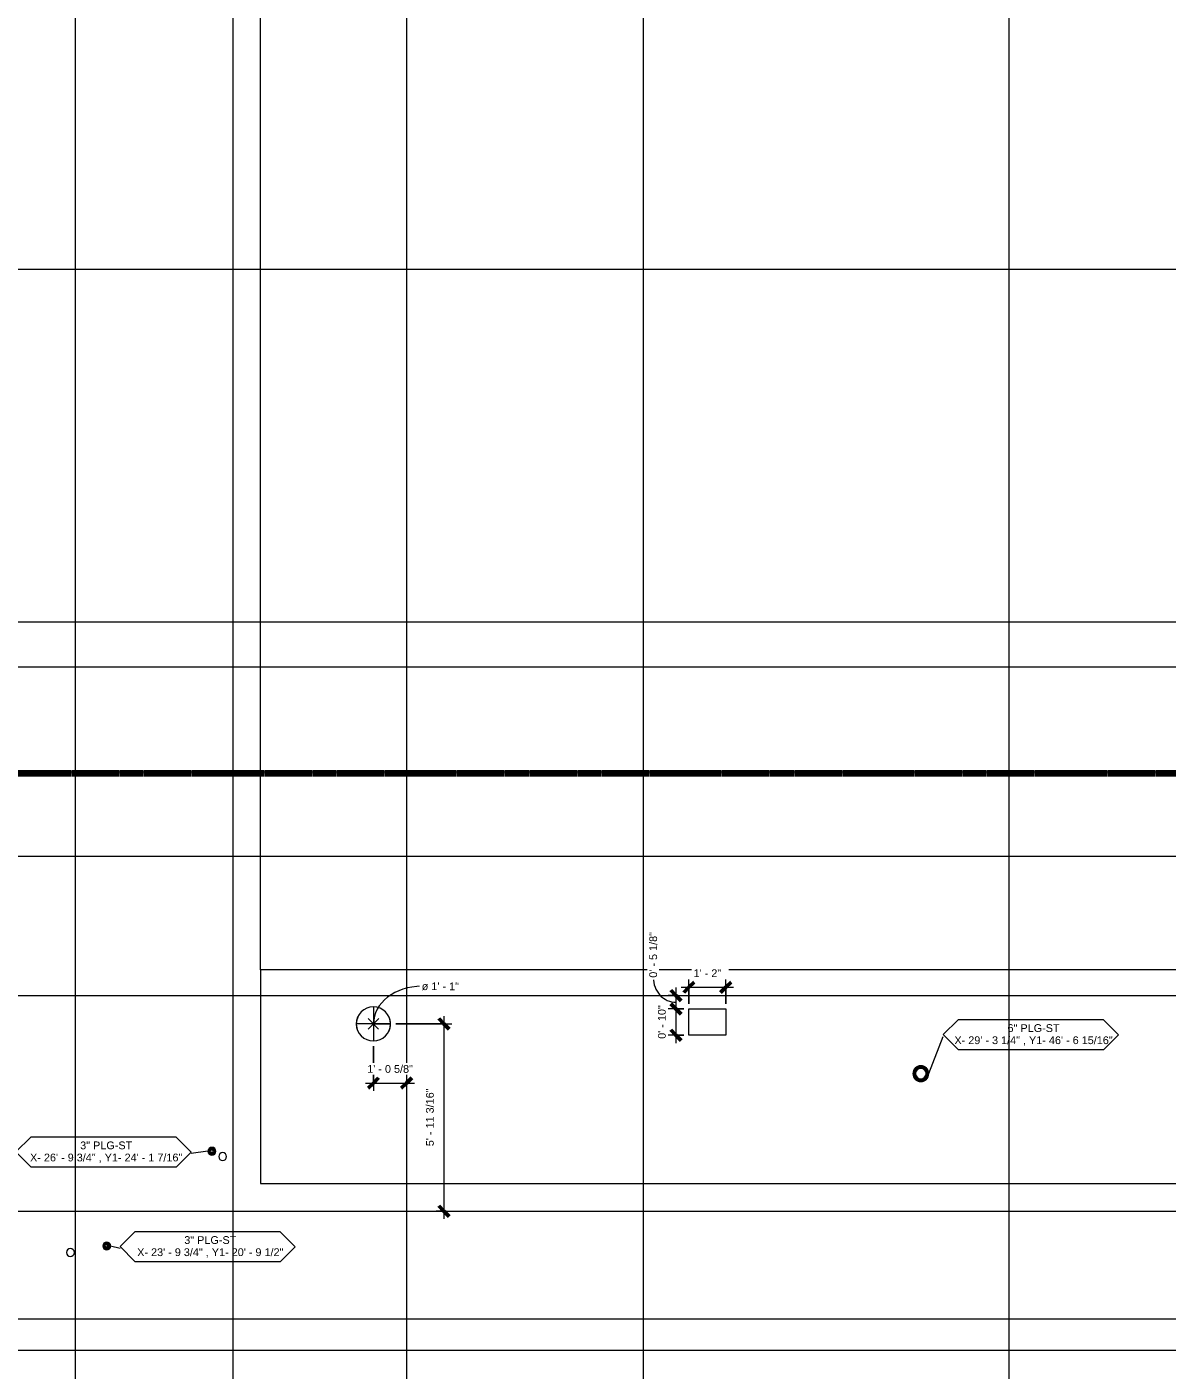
# Model space of a CAD drawing. Header units: inches. Extents: x -3670 to 241, y -250 to 1795.
# Drawn here: x -2814 to -2381, y 545 to 1055 of the extents above; entities that cross this region are included whole.
import ezdxf

# ---------------------------------------------------------------- set-up
doc = ezdxf.new("R2010")
doc.units = ezdxf.units.IN
doc.header["$MEASUREMENT"] = 0
doc.linetypes.add('Dash', pattern=[0.25, 0.125, -0.125])
for name, color, linetype, lineweight in [('A-ANNO-DIMS', 211, 'Continuous', 9), ('A-ANNO-DIMS-32', 211, 'Continuous', 9), ('A-ANNO-MATC', 214, 'Dash', 140), ('A-DETL', 90, 'Continuous', 9), ('A-DETL-MBND', 5, 'Continuous', 9), ('A-FLOR', 252, 'Continuous', 18), ('A-GENM', 13, 'Continuous', 9), ('A-GENM-IDEN', 13, 'Continuous', 9), ('A-ROOF', 132, 'Continuous', 18), ('S-GRID', 1, 'Continuous', 9)]:
    doc.layers.add(name, color=color, linetype=linetype, lineweight=lineweight)
doc.styles.add('Arial_1', font='arial.ttf', dxfattribs={"height": 2.950599})
doc.dimstyles.new('Diameter', dxfattribs={"dimscale": 12, "dimtxt": 3, "dimasz": 0, "dimexe": 0.25, "dimexo": 0, "dimgap": 0.166667, "dimtad": 1, "dimjust": 3, "dimdec": 4, "dimrnd": 0.0625, "dimzin": 1, "dimdsep": 46, "dimlunit": 4, "dimtxsty": 'Arial_1', "dimblk1": 'NONE', "dimblk2": 'NONE', "dimsah": 1, "dimcen": 0.09, "dimadec": 0, "dimazin": 0, "dimtfac": 1, "dimtdec": 4, "dimtix": 1, "dimtmove": 0, "dimatfit": 2, "dimfxl": 1, "dimtvp": 1, "dimtfill": 1, "dimfrac": 2, "dimtolj": 1, "dimtzin": 0, "dimarcsym": 2})
doc.dimstyles.new('Linear_-_3_32__QAQC', dxfattribs={"dimscale": 12, "dimtxt": 3, "dimasz": 0.333333, "dimexe": 0.25, "dimexo": 0.166667, "dimgap": 0.25, "dimtad": 1, "dimdec": 4, "dimrnd": 0.0625, "dimzin": 1, "dimdsep": 46, "dimlunit": 4, "dimtxsty": 'Arial_1', "dimblk1": 'OBLIQUE', "dimblk2": 'OBLIQUE', "dimsah": 1, "dimcen": 0.09, "dimdle": 0.25, "dimadec": 0, "dimazin": 0, "dimtfac": 1, "dimtdec": 4, "dimtix": 1, "dimtmove": 0, "dimatfit": 3, "dimfxl": 1, "dimtvp": 1, "dimtfill": 1, "dimfrac": 2, "dimtolj": 1, "dimtzin": 0, "dimarcsym": 2})
doc.dimstyles.new('Linear_-_3_32__QAQC_2', dxfattribs={"dimscale": 12, "dimtxt": 3, "dimasz": 0.333333, "dimexe": 0.25, "dimexo": 0.166667, "dimgap": 0.25, "dimtad": 1, "dimdec": 4, "dimrnd": 0.0625, "dimzin": 1, "dimdsep": 46, "dimlunit": 4, "dimtxsty": 'Arial_1', "dimblk1": 'OBLIQUE', "dimblk2": 'OBLIQUE', "dimsah": 1, "dimcen": 0.09, "dimdle": 0.25, "dimadec": 0, "dimazin": 0, "dimtfac": 1, "dimtdec": 4, "dimtix": 1, "dimtmove": 1, "dimatfit": 3, "dimfxl": 1, "dimtvp": 1, "dimtfill": 1, "dimfrac": 2, "dimtolj": 1, "dimtzin": 0, "dimarcsym": 2})

# ---------------------------------------------------------------- blocks, each defined once
blk = doc.blocks.new('TBC_Round Sleeve - Floor or Wall - TBC_Round Sleeve - Floor or Wall-1542573-01 - SECOND LEVEL - PENENTRATIONS')
at = {"layer": 'A-DETL-MBND'}
h = blk.add_hatch(color=256, dxfattribs=at)
h.paths.add_polyline_path([(-1.5, 0), (-1.45, -0.39), (-1.3, -0.75), (-1.06, -1.06), (-0.75, -1.3), (-0.39, -1.45), (0, -1.5), (0.39, -1.45), (0.75, -1.3), (1.06, -1.06), (1.3, -0.75), (1.45, -0.39), (1.5, 0), (1.45, 0.39), (1.3, 0.75), (1.06, 1.06), (0.75, 1.3), (0.39, 1.45), (0, 1.5), (-0.39, 1.45), (-0.75, 1.3), (-1.06, 1.06), (-1.3, 0.75), (-1.45, 0.39)], flags=0)
h.paths.add_polyline_path([(-0.5, 0), (-0.48, 0.13), (-0.43, 0.25), (-0.35, 0.35), (-0.25, 0.43), (-0.13, 0.48), (0, 0.5), (0.13, 0.48), (0.25, 0.43), (0.35, 0.35), (0.43, 0.25), (0.48, 0.13), (0.5, 0), (0.48, -0.13), (0.43, -0.25), (0.35, -0.35), (0.25, -0.43), (0.13, -0.48), (0, -0.5), (-0.13, -0.48), (-0.25, -0.43), (-0.35, -0.35), (-0.43, -0.25), (-0.48, -0.13)], flags=0)
for radius, start, end in [(1.5, 360, 180), (0.5, 0, 180), (1.5, 180, 360), (0.5, 180, 0)]:
    blk.add_arc((0, 0), radius, start, end, dxfattribs=at)
blk = doc.blocks.new('TBC_Round Sleeve - Floor or Wall - TBC_Round Sleeve - Floor or Wall-1542583-01 - SECOND LEVEL - PENENTRATIONS')
at = {"layer": 'A-GENM'}
h = blk.add_hatch(color=256, dxfattribs=at)
h.paths.add_polyline_path([(-3, 0), (-2.77, -1.15), (-2.12, -2.12), (-1.15, -2.77), (0, -3), (1.15, -2.77), (2.12, -2.12), (2.77, -1.15), (3, 0), (2.77, 1.15), (2.12, 2.12), (1.15, 2.77), (0, 3), (-1.15, 2.77), (-2.12, 2.12), (-2.77, 1.15)], flags=0)
h.paths.add_polyline_path([(-2, 0), (-1.8, 0.87), (-1.25, 1.56), (-0.45, 1.95), (0.45, 1.95), (1.25, 1.56), (1.8, 0.87), (2, 0), (1.8, -0.87), (1.25, -1.56), (0.45, -1.95), (-0.45, -1.95), (-1.25, -1.56), (-1.8, -0.87)], flags=0)
for radius, start, end in [(3, 360, 180), (2, 0, 180), (3, 180, 360), (2, 180, 0)]:
    blk.add_arc((0, 0), radius, start, end, dxfattribs=at)
blk = doc.blocks.new('TBC_Sleeve Element Tag_v2 - Sleeves Located-1541821-01 - SECOND LEVEL - PENENTRATIONS')
at = {"layer": 'A-GENM-IDEN'}
for p, q in [((-0.423, 0.029), (-0.6, -0.148)), ((1.303, 0.029), (-0.423, 0.029)), ((1.482, -0.15), (1.303, 0.029)), ((-0.6, -0.148), (-0.423, -0.325)), ((1.307, -0.325), (1.482, -0.15)), ((-0.423, -0.325), (1.307, -0.325))]:
    blk.add_line(p, q, dxfattribs=at)
blk = doc.blocks.new('DIMBLOCK5-01 - SECOND LEVEL - PENENTRATIONS')
at = {"layer": 'A-ANNO-DIMS-32', "transparency": 16777216}
for p, q in [((-2682.61, 676.19), (-2689.11, 676.22)), ((-2680.6, 678.18), (-2684.62, 674.2)), ((-2680.62, 674.18), (-2684.6, 678.2)), ((-2682.61, 676.19), (-2676.11, 676.15))]:
    blk.add_line(p, q, dxfattribs=at)
for start, end in [(153.2637, 206.1521), (333.2637, 26.1521)]:
    blk.add_arc((-2682.61, 676.19), 6.5, start, end, dxfattribs=at)
blk.add_ellipse((-2664.32, 676.09), major_axis=(-18.29, 0.09), ratio=0.786651, start_param=4.712389, end_param=6.283185, dxfattribs=at)
at = {"layer": 'A-ANNO-DIMS-32', "color": 0, "transparency": 16777216, "insert": (-2664.24, 692), "char_height": 2.951, "width": 16.9477, "attachment_point": 1, "rotation": 359.7079, "line_spacing_factor": 0.938532, "style": 'Arial_1', "bg_fill": 3, "box_fill_scale": 1.25, "bg_fill_color": 0, "bg_fill_transparency": 0}
blk.add_mtext('ø 1\' - 1"', dxfattribs=at)
blk = doc.blocks.new('_None')
blk = doc.blocks.new('DIMBLOCK6-01 - SECOND LEVEL - PENENTRATIONS')
at = {"layer": 'A-ANNO-DIMS-32', "transparency": 16777216}
for p, q in [((-2565.65, 690.12), (-2545.65, 690.12)), ((-2562.65, 683.88), (-2562.65, 693.12)), ((-2562.65, 690.12), (-2562.65, 683.88)), ((-2548.65, 683.88), (-2548.65, 693.12)), ((-2548.65, 690.12), (-2548.65, 683.88))]:
    blk.add_line(p, q, dxfattribs=at)
at = {"layer": 'A-ANNO-DIMS-32', "lineweight": 50, "transparency": 16777216}
for p, q in [((-2562.65, 690.12), (-2564.65, 688.12)), ((-2562.65, 690.12), (-2560.65, 692.12)), ((-2548.65, 690.12), (-2550.65, 688.12)), ((-2548.65, 690.12), (-2546.65, 692.12))]:
    blk.add_line(p, q, dxfattribs=at)
at = {"layer": 'A-ANNO-DIMS-32', "color": 0, "transparency": 16777216, "insert": (-2560.88, 696.94), "char_height": 2.951, "width": 12.5723, "attachment_point": 1, "line_spacing_factor": 0.938532, "style": 'Arial_1', "bg_fill": 3, "box_fill_scale": 1.25, "bg_fill_color": 0, "bg_fill_transparency": 0}
blk.add_mtext('1\' - 2"', dxfattribs=at)
blk = doc.blocks.new('_Oblique')
at = {"color": 0, "linetype": 'ByBlock', "lineweight": -2}
blk.add_line((-0.5, -0.5), (0.5, 0.5), dxfattribs=at)
blk = doc.blocks.new('DIMBLOCK7-01 - SECOND LEVEL - PENENTRATIONS')
at = {"layer": 'A-ANNO-DIMS-32', "transparency": 16777216}
for p, q in [((-2567.59, 684.88), (-2567.59, 668.88)), ((-2564.65, 681.88), (-2570.59, 681.88)), ((-2567.59, 681.88), (-2564.65, 681.88)), ((-2564.65, 671.88), (-2570.59, 671.88)), ((-2567.59, 671.88), (-2564.65, 671.88))]:
    blk.add_line(p, q, dxfattribs=at)
at = {"layer": 'A-ANNO-DIMS-32', "lineweight": 50, "transparency": 16777216}
for p, q in [((-2567.59, 681.88), (-2569.59, 683.88)), ((-2567.59, 681.88), (-2565.59, 679.88)), ((-2567.59, 671.88), (-2569.59, 673.88)), ((-2567.59, 671.88), (-2565.59, 669.88))]:
    blk.add_line(p, q, dxfattribs=at)
at = {"layer": 'A-ANNO-DIMS-32', "color": 0, "transparency": 16777216, "insert": (-2574.42, 670.51), "char_height": 2.951, "width": 15.2862, "attachment_point": 1, "rotation": 90, "line_spacing_factor": 0.938532, "style": 'Arial_1', "bg_fill": 3, "box_fill_scale": 1.25, "bg_fill_color": 0, "bg_fill_transparency": 0}
blk.add_mtext('0\' - 10"', dxfattribs=at)
blk = doc.blocks.new('DIMBLOCK31-01 - SECOND LEVEL - PENENTRATIONS')
at = {"layer": 'A-ANNO-DIMS-32', "transparency": 16777216}
for p, q in [((-2567.59, 690), (-2567.59, 678.88)), ((-2566.77, 687), (-2570.59, 687)), ((-2567.59, 687), (-2566.77, 687)), ((-2564.65, 681.88), (-2570.59, 681.88)), ((-2567.59, 681.88), (-2564.65, 681.88))]:
    blk.add_line(p, q, dxfattribs=at)
at = {"layer": 'A-ANNO-DIMS-32', "lineweight": 50, "transparency": 16777216}
for p, q in [((-2567.59, 687), (-2569.59, 689)), ((-2567.59, 687), (-2565.59, 685)), ((-2567.59, 681.88), (-2569.59, 683.88)), ((-2567.59, 681.88), (-2565.59, 679.88))]:
    blk.add_line(p, q, dxfattribs=at)
at = {"layer": 'A-ANNO-DIMS-32', "transparency": 16777216}
blk.add_ellipse((-2567.59, 693.75), major_axis=(0, 9.31), ratio=0.923685, start_param=1.570796, end_param=3.141593, dxfattribs=at)
at = {"layer": 'A-ANNO-DIMS-32', "color": 0, "transparency": 16777216, "insert": (-2577.71, 693.75), "char_height": 2.9506, "width": 20.7692, "attachment_point": 1, "rotation": 90, "line_spacing_factor": 0.938532, "style": 'Arial_1', "bg_fill": 3, "box_fill_scale": 1.25, "bg_fill_color": 0, "bg_fill_transparency": 0}
blk.add_mtext('0\' - 5 1/8"', dxfattribs=at)
blk = doc.blocks.new('DIMBLOCK240-01 - SECOND LEVEL - PENENTRATIONS')
at = {"layer": 'A-ANNO-DIMS-32', "transparency": 16777216}
for p, q in [((-2682.61, 667.69), (-2682.61, 650.71)), ((-2682.61, 653.71), (-2682.61, 667.69)), ((-2670, 654.54), (-2670, 650.71)), ((-2670, 653.71), (-2670, 654.54)), ((-2685.61, 653.71), (-2667, 653.71))]:
    blk.add_line(p, q, dxfattribs=at)
at = {"layer": 'A-ANNO-DIMS-32', "lineweight": 50, "transparency": 16777216}
for p, q in [((-2682.61, 653.71), (-2680.61, 655.71)), ((-2670, 653.71), (-2668, 655.71)), ((-2682.61, 653.71), (-2684.61, 651.71)), ((-2670, 653.71), (-2672, 651.71))]:
    blk.add_line(p, q, dxfattribs=at)
at = {"layer": 'A-ANNO-DIMS-32', "color": 0, "transparency": 16777216, "insert": (-2684.96, 660.54), "char_height": 2.9506, "width": 20.7692, "attachment_point": 1, "line_spacing_factor": 0.938532, "style": 'Arial_1', "bg_fill": 3, "box_fill_scale": 1.25, "bg_fill_color": 0, "bg_fill_transparency": 0}
blk.add_mtext('1\' - 0 5/8"', dxfattribs=at)
blk = doc.blocks.new('DIMBLOCK241-01 - SECOND LEVEL - PENENTRATIONS')
at = {"layer": 'A-ANNO-DIMS-32', "transparency": 16777216}
for p, q in [((-2674.11, 676.19), (-2652.78, 676.19)), ((-2655.78, 676.19), (-2674.11, 676.19)), ((-2655.78, 679.19), (-2655.78, 602)), ((-2654.95, 605), (-2658.78, 605)), ((-2655.78, 605), (-2654.95, 605))]:
    blk.add_line(p, q, dxfattribs=at)
at = {"layer": 'A-ANNO-DIMS-32', "lineweight": 50, "transparency": 16777216}
for p, q in [((-2655.78, 676.19), (-2657.78, 678.19)), ((-2655.78, 676.19), (-2653.78, 674.19)), ((-2655.78, 605), (-2657.78, 607)), ((-2655.78, 605), (-2653.78, 603))]:
    blk.add_line(p, q, dxfattribs=at)
at = {"layer": 'A-ANNO-DIMS-32', "color": 0, "transparency": 16777216, "insert": (-2662.61, 629.68), "char_height": 2.9506, "width": 26.1969, "attachment_point": 1, "rotation": 90, "line_spacing_factor": 0.938532, "style": 'Arial_1', "bg_fill": 3, "box_fill_scale": 1.25, "bg_fill_color": 0, "bg_fill_transparency": 0}
blk.add_mtext('5\' - 11 3/16"', dxfattribs=at)
blk = doc.blocks.new('TBC_Round Sleeve - Floor or Wall - TBC_Round Sleeve - Floor or Wall-1542575-01 - SECOND LEVEL - PENENTRATIONS')
at = {"layer": 'A-DETL-MBND'}
h = blk.add_hatch(color=256, dxfattribs=at)
h.paths.add_polyline_path([(-3, 0), (-2.9, -0.78), (-2.6, -1.5), (-2.12, -2.12), (-1.5, -2.6), (-0.78, -2.9), (0, -3), (0.78, -2.9), (1.5, -2.6), (2.12, -2.12), (2.6, -1.5), (2.9, -0.78), (3, 0), (2.9, 0.78), (2.6, 1.5), (2.12, 2.12), (1.5, 2.6), (0.78, 2.9), (0, 3), (-0.78, 2.9), (-1.5, 2.6), (-2.12, 2.12), (-2.6, 1.5), (-2.9, 0.78), (-2.97, 0.19)], flags=0)
h.paths.add_polyline_path([(-2, 0), (-1.93, 0.52), (-1.73, 1), (-1.41, 1.41), (-1, 1.73), (-0.52, 1.93), (0, 2), (0.52, 1.93), (1, 1.73), (1.41, 1.41), (1.73, 1), (1.93, 0.52), (2, 0), (1.93, -0.52), (1.73, -1), (1.41, -1.41), (1, -1.73), (0.52, -1.93), (0, -2), (-0.52, -1.93), (-1, -1.73), (-1.41, -1.41), (-1.73, -1), (-1.93, -0.52)], flags=0)
for radius, start, end in [(3, 360, 180), (2, 0, 180), (3, 180, 360), (2, 180, 0)]:
    blk.add_arc((0, 0), radius, start, end, dxfattribs=at)

msp = doc.modelspace()

# ---------------------------------------------------------------- linework, layer by layer
at = {"layer": 'A-ANNO-MATC'}
msp.add_line((-3669.70326, 771.58092), (239.08765, 771.58092), dxfattribs=at)
at = {"layer": 'A-DETL'}
for p, q in [((-2682.60975, 682.6871), (-2682.60975, 669.6871)), ((-2676.10975, 676.1871), (-2689.10975, 676.1871))]:
    msp.add_line(p, q, dxfattribs=at)
at = {"layer": 'A-FLOR'}
msp.add_line((-2725.5, 696.80904), (-2725.5, 1127.5), dxfattribs=at)
for centre, start, end in [((-2744.00484, 627.7428), 90, 270), ((-2744.00484, 627.7428), 270, 90), ((-2739.91077, 625.74499), 90, 270), ((-2739.91077, 625.74499), 270, 90), ((-2784.00484, 591.7428), 90, 270), ((-2784.00484, 591.7428), 270, 90), ((-2797.813, 589.25), 90, 270), ((-2797.813, 589.25), 270, 90)]:
    msp.add_arc(centre, 1.5, start, end, dxfattribs=at)
at = {"layer": 'A-GENM-IDEN'}
for p, q in [((-2471.48049, 657.28472), (-2465.94432, 671.44871)), ((-2745.50484, 627.7428), (-2751.90847, 626.84616)), ((-2782.50484, 591.7428), (-2778.93422, 590.84616))]:
    msp.add_line(p, q, dxfattribs=at)
at = {"layer": 'A-ROOF'}
for p, q in [((-2223.5, 696.80904), (-2725.5, 696.80904)), ((-2725.5, 696.80904), (-2725.5, 615.5)), ((-2562.64618, 671.8814), (-2562.64618, 681.8814)), ((-2562.64618, 681.8814), (-2548.64618, 681.8814)), ((-2548.64618, 681.8814), (-2548.64618, 671.8814)), ((-2548.64618, 671.8814), (-2562.64618, 671.8814)), ((-2725.5, 615.5), (-2223.5, 615.5))]:
    msp.add_line(p, q, dxfattribs=at)
for centre, radius, start, end in [((-2682.60975, 676.1871), 6.5, 0, 180), ((-2682.60975, 676.1871), 6.5, 0, 180), ((-2682.60975, 676.1871), 6.5, 180, 0), ((-2682.60975, 676.1871), 6.5, 180, 0), ((-2474.48049, 657.28472), 3, 90, 270), ((-2474.48049, 657.28472), 3, 114.9713193, 155.0286807), ((-2474.48049, 657.28472), 3, 90, 110.0286807), ((-2474.48049, 657.28472), 3, 270, 90), ((-2474.48049, 657.28472), 3, 69.9713193, 90), ((-2474.48049, 657.28472), 3, 24.9713193, 65.0286807), ((-2474.48049, 657.28472), 3, 159.9713193, 200.0286807), ((-2474.48049, 657.28472), 3, 204.9713193, 245.0286807), ((-2474.48049, 657.28472), 3, 249.9713193, 270), ((-2474.48049, 657.28472), 3, 270, 290.0286807), ((-2474.48049, 657.28472), 3, 294.9713193, 335.0286807), ((-2474.48049, 657.28472), 3, 339.9713193, 20.0286807)]:
    msp.add_arc(centre, radius, start, end, dxfattribs=at)
at = {"layer": 'S-GRID'}
for p, q in [((-2796, 1782.99758), (-2796, -238.35436)), ((-2736, 1782.99758), (-2736, -238.35436)), ((-2670, 1782.99758), (-2670, -238.35436)), ((-2580, 1782.99758), (-2580, -238.35436)), ((-2440.99997, 1782.99758), (-2440.99997, -238.35436)), ((228, 963), (-3580, 963)), ((228, 829), (-3580, 829)), ((-3580, 812), (228, 812)), ((-3580, 772), (228, 772)), ((-3580, 740), (228, 740)), ((-3580, 686.99998), (228, 686.99998)), ((-3580, 605), (228, 605)), ((-3564, 564), (228, 564)), ((228, 552), (-3580, 552))]:
    msp.add_line(p, q, dxfattribs=at)

# ---------------------------------------------------------------- block references
at = {"layer": 'A-GENM', "rotation": 90}
for name, p in [('TBC_Round Sleeve - Floor or Wall - TBC_Round Sleeve - Floor or Wall-1542583-01 - SECOND LEVEL - PENENTRATIONS', (-2474.48049, 657.28472)), ('TBC_Round Sleeve - Floor or Wall - TBC_Round Sleeve - Floor or Wall-1542575-01 - SECOND LEVEL - PENENTRATIONS', (-2474.48049, 657.28472)), ('TBC_Round Sleeve - Floor or Wall - TBC_Round Sleeve - Floor or Wall-1542573-01 - SECOND LEVEL - PENENTRATIONS', (-2744.00484, 627.7428)), ('TBC_Round Sleeve - Floor or Wall - TBC_Round Sleeve - Floor or Wall-1542573-01 - SECOND LEVEL - PENENTRATIONS', (-2784.00484, 591.7428))]:
    msp.add_blockref(name, p, dxfattribs=at)
at = {"layer": 'A-GENM-IDEN', "xscale": 31.99999999999999, "yscale": 31.99999999999999, "zscale": 31.99999999999999}
for p in [(-2446.7574, 676.83062), (-2799.32906, 632.22807), (-2759.7473, 596.22807)]:
    msp.add_blockref('TBC_Sleeve Element Tag_v2 - Sleeves Located-1541821-01 - SECOND LEVEL - PENENTRATIONS', p, dxfattribs=at)

# ---------------------------------------------------------------- texts
at = {"layer": 'A-GENM-IDEN', "char_height": 2.9505988, "attachment_point": 2, "line_spacing_factor": 0.938532, "style": 'Arial_1'}
for s, insert, width in [('6" PLG-ST\\PX- 29\' - 3 1/4" , Y1- 46\' - 6 15/16"', (-2431.62883, 676.07303), 71.568), ('3" PLG-ST\\PX- 26\' - 9 3/4" , Y1- 24\' - 1 7/16"', (-2784.20049, 631.47048), 68.832), ('3" PLG-ST\\PX- 23\' - 9 3/4" , Y1- 20\' - 9 1/2"', (-2744.61873, 595.47048), 66.096)]:
    msp.add_mtext(s, dxfattribs=dict(at, insert=insert, width=width))

# ---------------------------------------------------------------- next in the draw order: dimensions: what is measured, and where the dimension line sits
at = {"layer": 'A-ANNO-DIMS'}
for base, p1, p2, override, picture, middle in [((-2548.64618, 690.11596), (-2562.64618, 681.8814), (-2548.64618, 681.8814), {"dimpost": '<>', "dimfxl": 14}, 'DIMBLOCK6-01 - SECOND LEVEL - PENENTRATIONS', (-2555.64618, 694.5973)), ((-2670, 653.708855), (-2682.609748, 669.687097), (-2670, 656.537282), {"dimpost": '<>', "dimfxl": 18.218764}, 'DIMBLOCK240-01 - SECOND LEVEL - PENENTRATIONS', (-2676.304874, 658.234472))]:
    dim = msp.add_linear_dim(base=base, p1=p1, p2=p2, dimstyle='Linear_-_3_32__QAQC', override=override, dxfattribs=at)
    dim.commit()
    dim.dimension.update_dxf_attribs({"geometry": picture, "text_midpoint": middle})
dim = msp.add_diameter_dim_2p(p1=(-2689.10966, 676.22023), p2=(-2676.10983, 676.15396), dimstyle='Diameter', override={"dimpost": 'ø<>'}, dxfattribs=at)
dim.commit()
dim.dimension.update_dxf_attribs({"geometry": 'DIMBLOCK5-01 - SECOND LEVEL - PENENTRATIONS', "text_midpoint": (-2682.59159, 679.74789)})

# ---------------------------------------------------------------- next in the draw order: dimensions: what is measured, and where the dimension line sits
for base, p1, p2, override, picture, middle in [((-2567.59494, 671.8814), (-2562.64618, 681.8814), (-2562.64618, 671.8814), {"dimpost": '<>', "dimfxl": 10}, 'DIMBLOCK7-01 - SECOND LEVEL - PENENTRATIONS', (-2572.10144, 676.8814)), ((-2655.78052, 605), (-2676.10975, 676.1871), (-2652.95209, 605), {"dimpost": '<>', "dimfxl": 74.859066}, 'DIMBLOCK241-01 - SECOND LEVEL - PENENTRATIONS', (-2660.30714, 640.59355))]:
    dim = msp.add_linear_dim(base=base, p1=p1, p2=p2, angle=90, dimstyle='Linear_-_3_32__QAQC', override=override, dxfattribs=at)
    dim.commit()
    dim.dimension.update_dxf_attribs({"geometry": picture, "text_midpoint": middle})

# ---------------------------------------------------------------- next in the draw order: dimensions: what is measured, and where the dimension line sits
dim = msp.add_linear_dim(base=(-2567.59494, 681.8814), p1=(-2564.76652, 686.99998), p2=(-2562.64618, 681.8814), angle=90, dimstyle='Linear_-_3_32__QAQC_2', override={"dimpost": '<>', "dimfxl": 5.540372}, dxfattribs=at)
dim.commit()
dim.dimension.update_dxf_attribs({"geometry": 'DIMBLOCK31-01 - SECOND LEVEL - PENENTRATIONS', "text_midpoint": (-2575.74617, 704.13418), "dimtype": 160, "text_rotation": 90})

doc.saveas('drawing.dxf')
